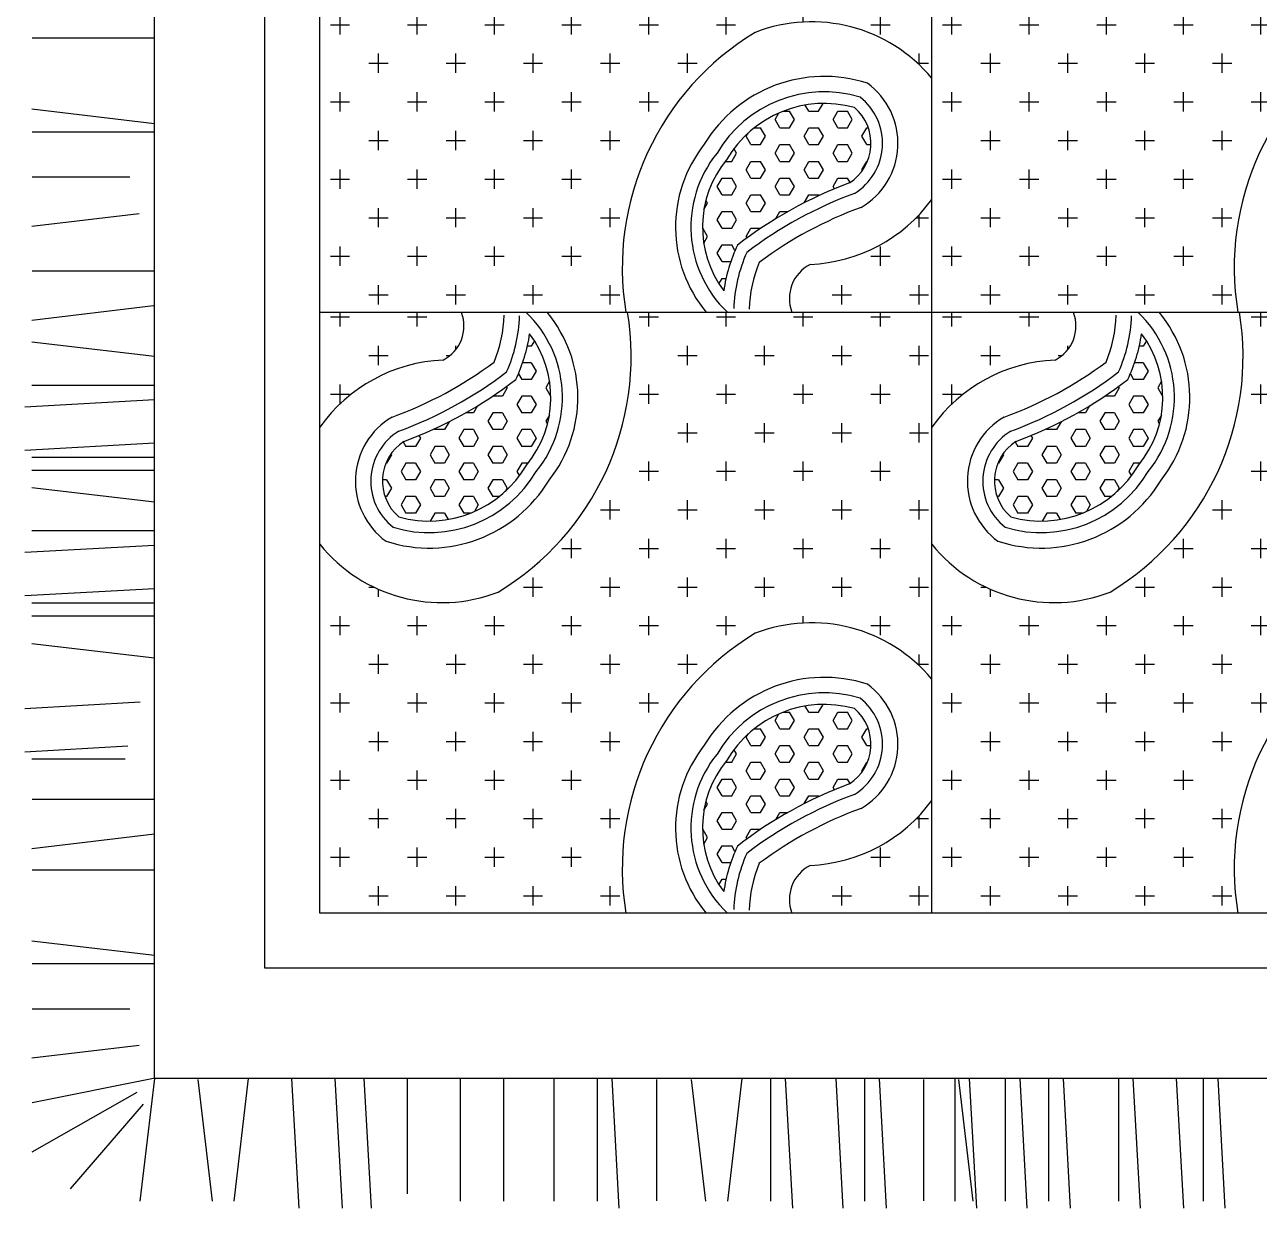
# Model space of a CAD drawing. Header units: millimetres. Extents: x -37 to 8970, y -2 to 4773.
# Drawn here: x 5106 to 5977, y 38 to 873 of the extents above; entities that cross this region are included whole.
import ezdxf

# ---------------------------------------------------------------- set-up
doc = ezdxf.new("R2010")
doc.units = ezdxf.units.MM
pattern_1 = [(0, (-59697.35989792034, 11840.76346141407), (27.21599999564351, 27.21599999997524), [13.60799999782176, -40.82399999346526]), (90, (-59690.55589826539, 11833.95946140988), (-27.2159999956435, 27.21599999997524), [13.60799999998762, -40.82399999996287])]
pattern_2 = [(0, (-59265.86243675783, 11840.76346141407), (27.21599999564351, 27.21599999997524), [13.60799999782176, -40.82399999346526]), (90, (-59259.05843710288, 11833.95946140988), (-27.2159999956435, 27.21599999997524), [13.60799999998762, -40.82399999996287])]
pattern_3 = [(0, (-59265.86243675783, 11416.97131177531), (27.21599999564351, 27.21599999997524), [13.60799999782176, -40.82399999346526]), (90, (-59259.05843710288, 11410.16731177112), (-27.2159999956435, 27.21599999997524), [13.60799999998762, -40.82399999996287])]
pattern_4 = [(0, (-59697.35989792034, 11416.97131177531), (27.21599999564351, 27.21599999997524), [13.60799999782176, -40.82399999346526]), (90, (-59690.55589826539, 11410.16731177112), (-27.2159999956435, 27.21599999997524), [13.60799999998762, -40.82399999996287])]

msp = doc.modelspace()

# ---------------------------------------------------------------- hatches: boundary and pattern name
at = {"true_color": 0x000000}
h = msp.add_hatch(dxfattribs=at)
h.set_pattern_fill('CROSS', color=18, scale=5443.200000000001, style=0)
h.set_pattern_definition(pattern_1)
edge = h.paths.add_edge_path()
edge.add_ellipse((5672.330264209364, 679.6651361382553), major_axis=(19.08255166762391, 19.08255166762389), ratio=0.9999999999987329, start_angle=72.0088147940936, end_angle=156.0408936732132)
edge.add_line((5647.142822130178, 669.975951301212), (5745.785182083551, 669.975951301212))
edge.add_line((5745.785182549213, 669.975951301212), (5745.785182549213, 749.4611105521196))
edge.add_ellipse((5655.238980634664, 815.9268901672201), major_axis=(-79.42390844596804, 79.42390844596795), ratio=0.9999999999994754, start_angle=137.4675267245842, end_angle=188.7193292572298, ccw=False)
edge = h.paths.add_edge_path()
edge.add_ellipse((5388.911470046793, 1084.078916102926), major_axis=(19.08255166761849, 19.08255166761849), ratio=0.9999999999998167, start_angle=252.008814794049, end_angle=336.0408936731822)
edge.add_line((5414.098912125979, 1093.768100939969), (5314.287720455382, 1093.768100939969))
edge.add_line((5314.287720455382, 1093.768100939969), (5314.287720455382, 1012.660566879249))
edge.add_ellipse((5406.002753621493, 947.8171620739611), major_axis=(79.42390844601206, 79.42390844601205), ratio=0.9999999999987875, start_angle=47.46752672463367, end_angle=99.73932425361909, ccw=False)
h = msp.add_hatch(dxfattribs=at)
h.set_pattern_fill('CROSS', color=18, scale=5443.200000000001, style=0)
h.set_pattern_definition(pattern_1)
edge = h.paths.add_edge_path()
edge.add_ellipse((5400.218656493877, 999.0841105918387), major_axis=(-77.86042222037432, 77.8604222203743), ratio=0.9999999999999212, start_angle=83.70269937392152, end_angle=156.15831395651, ccw=False)
edge.add_line((5314.287720455382, 930.2338021679768), (5314.287720455382, 669.975951301212))
edge.add_line((5314.287720455382, 669.975951301212), (5530.036451036636, 669.975951301212))
edge.add_ellipse((5721.542421004329, 701.2216473103488), major_axis=(137.2057392090595, 137.2057392090595), ratio=0.9999999999996765, start_angle=76.11254425538601, end_angle=144.2666029541218, ccw=False)
edge.add_ellipse((5661.02307776228, 764.6599416493425), major_axis=(-77.8604222204463, 77.8604222204463), ratio=0.9999999999998426, start_angle=264.6653293284162, end_angle=336.1583139564981, ccw=False)
edge.add_line((5745.785182549213, 834.9441959744306), (5745.785182549213, 1093.768100939969))
edge.add_line((5745.785182549213, 1093.768100939969), (5531.205283685182, 1093.768100939969))
edge.add_ellipse((5339.69931418315, 1062.522404930832), major_axis=(137.2057392089933, 137.2057392089932), ratio=0.9999999999997106, start_angle=256.11254425536197, end_angle=324.2666029541279, ccw=False)
h = msp.add_hatch(dxfattribs=at)
h.set_pattern_fill('CROSS', color=18, scale=5443.200000000001, style=0)
h.set_pattern_definition(pattern_2)
edge = h.paths.add_edge_path()
edge.add_ellipse((6103.827726303194, 679.6651361382553), major_axis=(19.08255166765577, 19.08255166765576), ratio=0.9999999999987288, start_angle=72.00881479409367, end_angle=156.0408936731299)
edge.add_line((6078.640283292685, 669.975951301212), (6177.282643246059, 669.975951301212))
edge.add_line((6177.28264371172, 669.975951301212), (6177.28264371172, 749.4611105521196))
edge.add_ellipse((6086.736441797171, 815.9268901672201), major_axis=(79.42390844600413, 79.42390844600405), ratio=0.999999999998721, start_angle=227.4675267246357, end_angle=278.7193292571814, ccw=False)
edge = h.paths.add_edge_path()
edge.add_ellipse((5820.408932140623, 1084.078916102926), major_axis=(19.08255166765036, 19.08255166765034), ratio=0.9999999999998128, start_angle=252.0088147940491, end_angle=336.0408936730989)
edge.add_line((5845.596374219809, 1093.768100939969), (5745.785182549213, 1093.768100939969))
edge.add_line((5745.785182549213, 1093.768100939969), (5745.785182549213, 1012.660566879249))
edge.add_ellipse((5837.500215715323, 947.8171620739611), major_axis=(-79.42390844595927, 79.42390844595926), ratio=0.999999999998808, start_angle=-42.53247327537929, end_angle=9.739324253619316, ccw=False)
h = msp.add_hatch(dxfattribs=at)
h.set_pattern_fill('CROSS', color=18, scale=5443.200000000001, style=0)
h.set_pattern_definition(pattern_2)
edge = h.paths.add_edge_path()
edge.add_ellipse((5831.716117656384, 999.0841105918387), major_axis=(-77.86042222038215, 77.86042222038213), ratio=0.9999999999995797, start_angle=83.70269937391248, end_angle=156.1583139565079, ccw=False)
edge.add_line((5745.785182549213, 930.2338021679768), (5745.785182549213, 669.975951301212))
edge.add_line((5745.785182549213, 669.975951301212), (5961.533913130466, 669.975951301212))
edge.add_ellipse((6153.039882166837, 701.2216473103488), major_axis=(137.2057392089932, 137.2057392089932), ratio=0.9999999999999164, start_angle=76.112544255351, end_angle=144.2666029541255, ccw=False)
edge.add_ellipse((6092.52053985611, 764.6599416493425), major_axis=(-77.86042222039532, 77.86042222039531), ratio=0.9999999999996871, start_angle=264.66532932844234, end_angle=336.1583139564999, ccw=False)
edge.add_line((6177.28264371172, 834.9441959744306), (6177.28264371172, 1093.768100939969))
edge.add_line((6177.28264371172, 1093.768100939969), (5962.702744847689, 1093.768100939969))
edge.add_ellipse((5771.196775345657, 1062.522404930832), major_axis=(137.205739209042, 137.205739209042), ratio=0.9999999999997389, start_angle=256.1125442553892, end_angle=324.26660295412347, ccw=False)
h = msp.add_hatch(dxfattribs=at)
h.set_pattern_fill('HEX', color=18, scale=2721.6, style=0)
h.set_pattern_definition([(0, (-10772.56905359909, 3628.298707293625), (0, 11.78487369762128), [6.803999998910878, -13.60799999782176]), (119.9999999960512, (-10772.56905359909, 3628.298707293625), (-10.20600000090668, -5.892436848810637), [6.80399999972302, -13.60799999944604]), (60.00000000394876, (-10765.76505394414, 3628.298707293625), (-10.20600000090668, 5.89243684881064), [6.803999999723077, -13.60799999944615])])
edge = h.paths.add_edge_path()
edge.add_ellipse((5711.268418675814, 668.8974994339967), major_axis=(-80.19071883183615, 80.19071883183614), ratio=0.9999999999979527, start_angle=19.705949573898124, end_angle=36.7534955249684, ccw=False)
edge.add_ellipse((5790.942539668236, 481.9294969074415), major_axis=(-210.5037683196673, 210.5037683196672), ratio=0.9999999999957273, start_angle=335.299719089184, end_angle=352.7385221895197, ccw=False)
edge.add_ellipse((5669.544003179823, 789.0899988578619), major_axis=(23.55457824993044, 23.55457824993043), ratio=0.9999999999993258, start_angle=257.9498139319026, end_angle=364.0990009943431)
edge.add_ellipse((5669.91847867385, 737.6275286532925), major_axis=(-56.27287237187638, 56.27287237187635), ratio=0.9999999999998996, start_angle=-60.62618546211879, end_angle=14.91173731817853)
edge.add_ellipse((5658.965540325795, 730.0518985593678), major_axis=(-52.94673496114435, 52.94673496114434), ratio=0.9999999999996086, start_angle=5.654108879235095, end_angle=81.83299816689168)
h = msp.add_hatch(dxfattribs=at)
h.set_pattern_fill('CROSS', color=18, scale=5443.200000000001, style=0)
h.set_pattern_definition(pattern_4)
edge = h.paths.add_edge_path()
edge.add_ellipse((5672.330264209364, 255.8729864994982), major_axis=(19.08255166762444, 19.08255166762444), ratio=0.9999999999992764, start_angle=72.00881479405813, end_angle=156.0408936731707)
edge.add_line((5647.142822130178, 246.1838016624549), (5745.785182083551, 246.1838016624549))
edge.add_line((5745.785182549213, 246.1838016624549), (5745.785182549213, 325.6689609133625))
edge.add_ellipse((5655.238980634664, 392.134740528463), major_axis=(-79.42390844597465, 79.42390844597463), ratio=0.9999999999996918, start_angle=137.4675267245904, end_angle=188.7193292572167, ccw=False)
edge = h.paths.add_edge_path()
edge.add_ellipse((5388.911470046793, 660.2867664641687), major_axis=(19.08255166761849, 19.08255166761849), ratio=0.9999999999998167, start_angle=252.008814794049, end_angle=336.0408936731822)
edge.add_line((5414.098912125979, 669.975951301212), (5314.287720455382, 669.975951301212))
edge.add_line((5314.287720455382, 669.975951301212), (5314.287720455382, 588.8684172404917))
edge.add_ellipse((5406.002753621493, 524.025012435204), major_axis=(79.42390844597132, 79.42390844597132), ratio=0.9999999999995035, start_angle=47.46752672461332, end_angle=99.7393242536146, ccw=False)
h = msp.add_hatch(dxfattribs=at)
h.set_pattern_fill('CROSS', color=18, scale=5443.200000000001, style=0)
h.set_pattern_definition(pattern_4)
edge = h.paths.add_edge_path()
edge.add_ellipse((5400.218656493877, 575.2919609530816), major_axis=(77.86042222041026, 77.86042222041024), ratio=0.9999999999993542, start_angle=173.7026993738703, end_angle=246.1583139564724, ccw=False)
edge.add_line((5314.287720455382, 506.4416525292197), (5314.287720455382, 246.1838016624549))
edge.add_line((5314.287720455382, 246.1838016624549), (5530.036451036636, 246.1838016624549))
edge.add_ellipse((5721.542421004329, 277.4294976715917), major_axis=(137.2057392090395, 137.2057392090395), ratio=0.9999999999998628, start_angle=76.11254425538351, end_angle=144.2666029541189, ccw=False)
edge.add_ellipse((5661.02307776228, 340.8677920105854), major_axis=(-77.8604222204463, 77.8604222204463), ratio=0.9999999999998426, start_angle=264.6653293284162, end_angle=336.1583139564981, ccw=False)
edge.add_line((5745.785182549213, 411.1520463356735), (5745.785182549213, 669.975951301212))
edge.add_line((5745.785182549213, 669.975951301212), (5531.205283685182, 669.975951301212))
edge.add_ellipse((5339.69931418315, 638.7302552338676), major_axis=(137.2057392089904, 137.2057392089904), ratio=0.999999999999835, start_angle=256.11254425535617, end_angle=324.26660295412336, ccw=False)
h = msp.add_hatch(dxfattribs=at)
h.set_pattern_fill('CROSS', color=18, scale=5443.200000000001, style=0)
h.set_pattern_definition(pattern_3)
edge = h.paths.add_edge_path()
edge.add_ellipse((6103.827726303194, 255.8729864994982), major_axis=(19.08255166765632, 19.0825516676563), ratio=0.9999999999992725, start_angle=72.00881479405818, end_angle=156.0408936730874)
edge.add_line((6078.640283292685, 246.1838016624549), (6177.282643246059, 246.1838016624549))
edge.add_line((6177.28264371172, 246.1838016624549), (6177.28264371172, 325.6689609133625))
edge.add_ellipse((6086.736441797171, 392.134740528463), major_axis=(79.42390844596167, 79.42390844596166), ratio=0.9999999999994562, start_angle=227.4675267246147, end_angle=278.7193292571765, ccw=False)
edge = h.paths.add_edge_path()
edge.add_ellipse((5820.408932140623, 660.2867664641687), major_axis=(19.08255166765036, 19.08255166765034), ratio=0.9999999999998128, start_angle=252.0088147940491, end_angle=336.0408936730989)
edge.add_line((5845.596374219809, 669.975951301212), (5745.785182549213, 669.975951301212))
edge.add_line((5745.785182549213, 669.975951301212), (5745.785182549213, 588.8684172404917))
edge.add_ellipse((5837.500215715323, 524.025012435204), major_axis=(79.42390844600288, 79.42390844600287), ratio=0.9999999999991767, start_angle=47.46752672467818, end_angle=99.7393242536001, ccw=False)
h = msp.add_hatch(dxfattribs=at)
h.set_pattern_fill('CROSS', color=18, scale=5443.200000000001, style=0)
h.set_pattern_definition(pattern_3)
edge = h.paths.add_edge_path()
edge.add_ellipse((5831.716117656384, 575.2919609530816), major_axis=(-77.86042222037463, 77.86042222037463), ratio=0.9999999999995507, start_angle=83.70269937390162, end_angle=156.1583139565073, ccw=False)
edge.add_line((5745.785182549213, 506.4416525292197), (5745.785182549213, 246.1838016624549))
edge.add_line((5745.785182549213, 246.1838016624549), (5961.533913130466, 246.1838016624549))
edge.add_ellipse((6153.039882166837, 277.4294976715917), major_axis=(137.2057392089879, 137.2057392089879), ratio=0.9999999999999593, start_angle=76.11254425535037, end_angle=144.2666029541188, ccw=False)
edge.add_ellipse((6092.52053985611, 340.8677920105854), major_axis=(-77.86042222039532, 77.86042222039531), ratio=0.9999999999996871, start_angle=264.66532932844234, end_angle=336.1583139564999, ccw=False)
edge.add_line((6177.28264371172, 411.1520463356735), (6177.28264371172, 669.975951301212))
edge.add_line((6177.28264371172, 669.975951301212), (5962.702744847689, 669.975951301212))
edge.add_ellipse((5771.196775345657, 638.7302552338676), major_axis=(137.2057392090395, 137.2057392090395), ratio=0.9999999999998628, start_angle=256.1125442553834, end_angle=324.2666029541189, ccw=False)
h = msp.add_hatch(dxfattribs=at)
h.set_pattern_fill('HEX', color=18, scale=2721.6, style=0)
h.set_pattern_definition([(180, (21833.81078878656, -2288.3468046912), (0, -11.78487369762128), [6.803999998910878, -13.60799999782176]), (299.9999999960512, (21833.81078878656, -2288.3468046912), (10.20600000090668, 5.892436848810637), [6.803999999723079, -13.60799999944616]), (240.0000000039487, (21827.00678913161, -2288.3468046912), (10.20600000090668, -5.89243684881064), [6.803999999723074, -13.60799999944615])])
edge = h.paths.add_edge_path()
edge.add_ellipse((5349.973316511665, 671.0544031684274), major_axis=(-80.19071883178506, 80.19071883178505), ratio=0.999999999996208, start_angle=199.7059495739298, end_angle=216.7534955250164, ccw=False)
edge.add_ellipse((5270.299195519243, 858.0224056949826), major_axis=(-210.5037683196812, 210.503768319681), ratio=0.9999999999974656, start_angle=155.29971908922, end_angle=172.7385221895322, ccw=False)
edge.add_ellipse((5391.697732007657, 550.8619036863545), major_axis=(23.55457824993057, 23.55457824993057), ratio=0.9999999999993383, start_angle=77.94981393190244, end_angle=184.099000994343)
edge.add_ellipse((5391.32325651363, 602.3243739491315), major_axis=(-56.27287237188391, 56.2728723718839), ratio=0.9999999999998602, start_angle=119.3738145378855, end_angle=194.9117373181791)
edge.add_ellipse((5402.276193930362, 609.9000040430562), major_axis=(52.94673496113539, 52.94673496113538), ratio=0.99999999999993, start_angle=275.6541088792487, end_angle=351.8329981669047)
h = msp.add_hatch(dxfattribs=at)
h.set_pattern_fill('HEX', color=18, scale=2721.6, style=0)
h.set_pattern_definition([(180, (22265.30824994907, -2288.3468046912), (0, -11.78487369762128), [6.803999998910878, -13.60799999782176]), (299.9999999960512, (22265.30824994907, -2288.3468046912), (10.20600000090668, 5.892436848810637), [6.803999999723079, -13.60799999944616]), (240.0000000039487, (22258.50425029412, -2288.3468046912), (10.20600000090668, -5.89243684881064), [6.803999999723074, -13.60799999944615])])
edge = h.paths.add_edge_path()
edge.add_ellipse((5781.470777674172, 671.0544031684274), major_axis=(-80.19071883150487, 80.19071883150485), ratio=0.9999999999841219, start_angle=199.7059495741995, end_angle=216.753495525395, ccw=False)
edge.add_ellipse((5701.79665668175, 858.0224056949826), major_axis=(-210.5037683196812, 210.503768319681), ratio=0.9999999999974656, start_angle=155.29971908922, end_angle=172.7385221895322, ccw=False)
edge.add_ellipse((5823.195193170164, 550.8619036863545), major_axis=(23.55457824987657, 23.55457824987655), ratio=0.99999999999943, start_angle=77.94981393174383, end_angle=184.0990009944846)
edge.add_ellipse((5822.820717676137, 602.3243739491315), major_axis=(-56.2728723718744, 56.27287237187436), ratio=0.99999999999925, start_angle=119.373814537941, end_angle=194.9117373182048)
edge.add_ellipse((5833.773655092869, 609.9000040430562), major_axis=(-52.94673496108881, 52.94673496108871), ratio=0.9999999999996024, start_angle=185.6541088791822, end_angle=261.8329981669418)
h = msp.add_hatch(dxfattribs=at)
h.set_pattern_fill('HEX', color=18, scale=2721.6, style=0)
h.set_pattern_definition([(0, (-10772.56905359909, 3204.506557654868), (0, 11.78487369762128), [6.803999998910878, -13.60799999782176]), (119.9999999960512, (-10772.56905359909, 3204.506557654868), (-10.20600000090668, -5.892436848810637), [6.803999999723018, -13.60799999944604]), (60.00000000394876, (-10765.76505394414, 3204.506557654868), (-10.20600000090668, 5.89243684881064), [6.803999999723077, -13.60799999944615])])
edge = h.paths.add_edge_path()
edge.add_ellipse((5711.268418675814, 245.1053497952396), major_axis=(-80.19071883183615, 80.19071883183614), ratio=0.9999999999979527, start_angle=19.705949573898124, end_angle=36.7534955249684, ccw=False)
edge.add_ellipse((5790.942539668236, 58.13734721047672), major_axis=(-210.5037683196673, 210.5037683196672), ratio=0.9999999999957273, start_angle=335.299719089184, end_angle=352.7385221895197, ccw=False)
edge.add_ellipse((5669.544003179823, 365.2978492191048), major_axis=(23.55457824994445, 23.55457824994444), ratio=0.9999999999986203, start_angle=257.9498139319108, end_angle=364.0990009943767)
edge.add_ellipse((5669.91847867385, 313.8353789563278), major_axis=(56.27287237188594, 56.27287237188594), ratio=0.9999999999995424, start_angle=29.37381453789487, end_angle=104.9117373181876)
edge.add_ellipse((5658.965540325795, 306.2597488624031), major_axis=(-52.9467349611442, 52.94673496114417), ratio=0.9999999999996073, start_angle=5.654108879235108, end_angle=81.83299816689168)

# ---------------------------------------------------------------- linework, layer by layer
at = {"color": 18, "true_color": 0x000000}
for p, q in [((5197.647720782612, 129.5438016404385), (5197.647720782612, 1634.200250600743)), ((5275.407720564459, 207.3038016551161), (5275.407720564459, 1556.440250586065)), ((5314.287720455382, 246.1838016624549), (5314.287720455382, 1517.560250578726)), ((5745.785182549213, 246.1838016624549), (5745.785182549213, 1517.560250578726)), ((5197.647720782612, 863.1573901966201), (5111.40523592249, 863.1573901966201)), ((5197.647720782612, 802.9494093370611), (5111.25595608965, 813.1357937690789)), ((5197.647720782612, 796.952472055609), (5111.40523592249, 796.952472055609)), ((5180.207226632689, 765.1745233324343), (5111.40523592249, 765.1745233324343)), ((5186.976857690666, 739.4284937635982), (5111.25595608965, 730.4325034365045)), ((5196.941235309992, 698.9696051914232), (5111.40523592249, 698.9696051914232)), ((5196.941235309992, 674.4073893514449), (5111.25595608965, 664.2275852954933)), ((5314.287720455382, 669.975951301212), (6608.780104874228, 669.975951301212)), ((5197.647720782612, 638.7616243318641), (5111.25595608965, 648.948008763882)), ((5197.647720782612, 618.3954359603101), (5111.25595608965, 618.3954359603101)), ((5197.647720782612, 608.2090515282923), (5106.174604243193, 603.1158593704911)), ((5197.647720782612, 577.6564787247205), (5106.174604243193, 572.5632865669193)), ((5197.647720782612, 567.4700943509104), (5111.25595608965, 567.4700943509104)), ((5197.647720782612, 558.3241025323966), (5111.25595608965, 558.3241025323966)), ((5197.647720782612, 536.076002159434), (5111.25595608965, 546.2623865332441)), ((5197.647720782612, 515.7098137296723), (5111.25595608965, 515.7098137296723)), ((5197.647720782612, 505.5234293558622), (5106.174604243193, 500.4302371398533)), ((5197.647720782612, 474.9708565522903), (5106.174604243193, 469.8776643362814)), ((5197.647720782612, 464.7844721784802), (5111.25595608965, 464.7844721784802)), ((5197.647720782612, 455.6384803599665), (5111.25595608965, 455.6384803599665)), ((5197.647720782612, 426.028606760128), (5111.25595608965, 436.2149911339382)), ((5187.554047650252, 394.9140216445537), (5106.174604243193, 390.3828417405473)), ((5178.902445568297, 363.8797305629575), (5106.174604243193, 359.8302689369755)), ((5177.080580240641, 354.7370767791742), (5111.25595608965, 354.7370767791742)), ((5197.647720782612, 326.3426442153739), (5111.40523592249, 326.3426442153739)), ((5197.647720782612, 301.8643620179953), (5111.25595608965, 291.600624319444)), ((5197.647720782612, 276.59850123925), (5111.40523592249, 276.59850123925)), ((6608.780104874228, 246.1838016624549), (5314.287720455382, 246.1838016624549)), ((5197.647720782612, 216.390520379691), (5111.25595608965, 226.5769047535011)), ((5197.647720782612, 210.3935830982389), (5111.40523592249, 210.3935830982389)), ((6647.660104765151, 207.3038016551161), (5275.407720564459, 207.3038016551161)), ((5180.207226632689, 178.6156343750642), (5111.40523592249, 178.6156343750642)), ((5186.976857690666, 152.8696047480205), (5111.25595608965, 143.8736144791344)), ((5196.941235309992, 129.5438016404385), (5111.40523592249, 112.4107162340531)), ((5197.647720782612, 129.5438016404385), (5187.461336350594, 43.15203718030693)), ((6725.420105478321, 129.5438016404385), (5197.647720782612, 129.5438016404385)), ((5228.206874078665, 128.8373165170649), (5238.386677785371, 43.15203718030693)), ((5263.852639331077, 129.5438016404385), (5253.666254899059, 43.15203718030693)), ((5294.405211901818, 129.5438016404385), (5299.498403652166, 38.07068521743508)), ((5324.957784472559, 129.5438016404385), (5330.050977154229, 38.07068521743508)), ((5345.330553336595, 129.5438016404385), (5350.423745086942, 38.07068521743508)), ((5375.883125907336, 129.5438016404385), (5375.883125907336, 48.23338914317878)), ((5413.170389107023, 129.5438016404385), (5413.170389107023, 43.15203718030693)), ((5443.722962609087, 129.5438016404385), (5443.722962609087, 43.15203718030693)), ((5479.368726930175, 129.5438016404385), (5479.368726930175, 43.15203718030693)), ((5509.921300432239, 129.5438016404385), (5509.921300432239, 43.15203718030693)), ((5520.107684864257, 129.5438016404385), (5525.200876614605, 38.07068521743508)), ((5551.570582410846, 128.8373165170649), (5551.570582410846, 43.30131654748561)), ((5576.132798774694, 128.8373165170649), (5586.312602481399, 43.15203718030693)), ((5611.778564027105, 129.5438016404385), (5601.592179595087, 43.15203718030693)), ((5632.144752165828, 129.5438016404385), (5632.144752165828, 43.15203718030693)), ((5642.331136597846, 129.5438016404385), (5647.424328348194, 38.07068521743508)), ((5677.976901850257, 129.5438016404385), (5683.070093600605, 38.07068521743508)), ((5698.343089988981, 129.5438016404385), (5698.343089988981, 43.15203718030693)), ((5708.529474420999, 129.5438016404385), (5713.622666171346, 38.07068521743508)), ((5739.992371967588, 128.8373165170649), (5739.992371967588, 43.30131654748561)), ((5761.89508775488, 129.5438016404385), (5761.89508775488, 43.15203718030693)), ((5764.554588331435, 128.8373165170649), (5774.734392038141, 43.15203718030693)), ((5772.081472186897, 129.5438016404385), (5777.174664868568, 38.07068521743508)), ((5797.540853007291, 129.5438016404385), (5797.540853007291, 43.15203718030693)), ((5807.727237439309, 129.5438016404385), (5812.820430120979, 38.07068521743508)), ((5828.093425578032, 129.5438016404385), (5828.093425578032, 43.15203718030693)), ((5838.27981001005, 129.5438016404385), (5843.37300269172, 38.07068521743508)), ((5877.359962298129, 129.5438016404385), (5877.359962298129, 43.15203718030693)), ((5887.546346730147, 129.5438016404385), (5892.639539411817, 38.07068521743508)), ((5918.098919300888, 129.5438016404385), (5923.192111982558, 38.07068521743508)), ((5937.141941136275, 129.5438016404385), (5937.141941136275, 43.15203718030693)), ((5947.328325568293, 129.5438016404385), (5952.421518249963, 38.07068521743508)), ((5185.165183825944, 119.6245079499656), (5111.25595608965, 77.66869633812325)), ((5189.629001750205, 111.597811150177), (5138.295270709847, 51.8432819389725))]:
    msp.add_line(p, q, dxfattribs=at)
for centre, major_axis, ratio, start_param, end_param in [((5661.02307776228, 764.6599416493425), (-77.86042222044631, 77.86042222044631), 0.9999999999998421, 4.619281412655976, 5.867069386493698), ((5721.542421004329, 701.2216473103488), (137.2057392090595, 137.2057392090595), 0.9999999999996766, 1.32841449932638, 2.517927222216803), ((6153.039882166837, 701.2216473103488), (137.2057392089934, 137.2057392089934), 0.9999999999999155, 1.32841449932577, 2.517927222216868), ((5669.91847867385, 737.6275286532925), (69.74410508051032, 69.74410508051032), 0.9999999999999558, 0.4721991507653179, 1.815473409236197), ((5669.91847867385, 737.6275286532925), (62.04625781844705, 62.04625781844705), 0.999999999999926, 0.4925120446259726, 1.823534800781735), ((5669.544003179823, 789.0899988578619), (-37.02581095857394, 37.02581095857394), 0.9999999999999437, 2.885797608690059, 4.869803131575937), ((5669.91847867385, 737.6275286532925), (-56.27287237187635, 56.27287237187635), 0.9999999999998996, -1.058126549238693, 0.2602589133947246), ((5669.544003179823, 789.0899988578619), (-29.32796369649019, 29.32796369649019), 0.9999999999997783, 2.908123814018928, 4.829251120615476), ((5669.544003179823, 789.0899988578619), (23.55457824993043, 23.55457824993043), 0.9999999999993258, 4.50207355801844, 6.354726370573395), ((5658.965540325795, 730.0518985593678), (66.41796766974893, 66.41796766974893), 0.9999999999995403, 1.68594028305372, 3.050156181061183), ((5658.965540325795, 730.0518985593678), (-58.72012040772883, 58.72012040772883), 0.9999999999997462, 0.1066524363164238, 1.594161041970259), ((5658.965540325795, 730.0518985593678), (-52.94673496114436, 52.94673496114436), 0.9999999999996083, 0.09868281620889885, 1.428255254790744), ((5790.942539668236, 481.9294969074415), (-210.5037683196673, 210.5037683196673), 0.9999999999957292, -0.4311012280612425, -0.1267366963533902), ((5790.942539668236, 481.9294969074415), (204.7303828731466, 204.7303828731466), 0.9999999999999182, 1.136763779709591, 1.437208109081263), ((5655.238980634664, 815.9268901672201), (79.42390844597806, 79.42390844597806), 0.9999999999996665, 3.970057282713585, 4.864569984488888), ((5790.942539668236, 481.9294969074415), (-197.0325356110784, 197.0325356110784), 0.9999999999986363, -0.4376955668301028, -0.1436800513181948), ((5711.268418675814, 668.8974994339967), (-80.19071883183612, 80.19071883183612), 0.9999999999979524, 0.3439337022964952, 0.6414695085277011), ((5711.268418675814, 668.8974994339967), (-74.41733338539413, 74.41733338539413), 0.9999999999998403, 0.3623462668734057, 0.7511422456702448), ((5711.268418675814, 668.8974994339967), (66.71948612377275, 66.71948612377275), 0.9999999999932039, 1.961908624156728, 2.321938572460835), ((5672.330264209364, 679.6651361382553), (19.0825516676239, 19.0825516676239), 0.9999999999987327, 1.256790908615736, 2.72342736235196), ((5388.911470046793, 660.2867664641687), (19.08255166762444, 19.08255166762444), 0.9999999999992764, 4.39838356220491, 5.865020015941011), ((5349.973316511665, 671.0544031684274), (66.7194861236863, 66.7194861236863), 0.9999999999940014, 5.103501277746801, 5.463531226051026), ((5339.69931418315, 638.7302552338676), (137.2057392089905, 137.2057392089905), 0.9999999999998346, 4.470007152915655, 5.659519875806623), ((5349.973316511665, 671.0544031684274), (-74.41733338512361, 74.41733338512361), 0.9999999999961291, 3.503938920463057, 3.892734899261112), ((5402.276193930362, 609.9000040430562), (-58.72012040772743, 58.72012040772743), 0.9999999999995378, 3.248245089906239, 4.735753695559821), ((5402.276193930362, 609.9000040430562), (66.41796766980303, 66.41796766980303), 0.999999999999353, 4.827532936644442, 6.191748834650216), ((5820.408932140623, 660.2867664641687), (19.0825516676563, 19.0825516676563), 0.9999999999992729, 4.398383562204911, 5.865020015939558), ((5781.470777674172, 671.0544031684274), (-66.7194861230908, 66.7194861230908), 0.9999999999955127, 3.532704950956045, 3.89273489926136), ((5771.196775345657, 638.7302552338676), (137.2057392090394, 137.2057392090394), 0.9999999999998632, 4.47000715291613, 5.659519875806546), ((5781.470777674172, 671.0544031684274), (-74.41733338512361, 74.41733338512361), 0.9999999999961291, 3.503938920463057, 3.892734899261112), ((5833.773655092869, 609.9000040430562), (58.72012040765993, 58.72012040765993), 0.9999999999999956, 4.819041416700516, 6.306550022355906), ((5833.773655092869, 609.9000040430562), (-66.41796766976444, 66.41796766976445), 0.9999999999993877, 3.256736609849461, 4.620952507855954), ((5349.973316511665, 671.0544031684274), (-80.190718831785, 80.19071883178502), 0.9999999999962078, 3.485526355886842, 3.78306216211833), ((5402.276193930362, 609.9000040430562), (52.94673496113537, 52.94673496113536), 0.9999999999999302, 4.811071796593825, 6.14064423517566), ((5781.470777674172, 671.0544031684274), (-80.19071883150488, 80.19071883150488), 0.9999999999841219, 3.485526355891549, 3.783062162124939), ((5833.773655092869, 609.9000040430562), (-52.94673496108879, 52.94673496108879), 0.9999999999996025, 3.240275469797769, 4.569847908381412), ((5406.002753621493, 524.025012435204), (79.4239084459939, 79.4239084459939), 0.9999999999992956, 0.8284646291230054, 1.740779601939577), ((5837.500215715323, 524.025012435204), (79.4239084459939, 79.4239084459939), 0.9999999999992956, 0.8284646291230054, 1.740779601939577), ((5270.299195519243, 858.0224056949826), (-197.0325356110343, 197.0325356110343), 0.9999999999972591, 2.703897086759161, 2.997912602271462), ((5270.299195519243, 858.0224056949826), (-204.7303828730316, 204.7303828730316), 0.9999999999972622, 2.707560106503928, 3.008004435876016), ((5701.79665668175, 858.0224056949826), (-197.0325356109792, 197.0325356109792), 0.9999999999973009, 2.70389708675931, 2.997912602271702), ((5701.79665668175, 858.0224056949826), (-204.7303828730864, 204.7303828730864), 0.9999999999972213, 2.707560106503782, 3.008004435875782), ((5270.299195519243, 858.0224056949826), (-210.5037683196809, 210.5037683196809), 0.9999999999974669, 2.710491425529178, 3.01485595723662), ((5701.79665668175, 858.0224056949826), (-210.5037683196809, 210.5037683196809), 0.9999999999974669, 2.710491425529178, 3.01485595723662), ((5391.697732007657, 550.8619036863545), (37.02581095857437, 37.02581095857437), 0.9999999999995989, 1.315001281895537, 3.299006804781111), ((5823.195193170164, 550.8619036863545), (37.02581095853791, 37.02581095853791), 0.9999999999999445, 1.315001281893654, 3.299006804782744), ((5391.697732007657, 550.8619036863545), (29.32796369649801, 29.32796369649801), 0.9999999999996306, 1.337327487224165, 3.258454793821056), ((5823.195193170164, 550.8619036863545), (-29.32796369647952, 29.32796369647952), 0.9999999999987016, -0.2334688395736926, 1.687658467027623), ((5391.697732007657, 550.8619036863545), (23.55457824993058, 23.55457824993058), 0.9999999999993376, 1.360480904428645, 3.213133716983601), ((5823.195193170164, 550.8619036863545), (23.55457824987656, 23.55457824987656), 0.99999999999943, 1.360480904425876, 3.213133716986071), ((5391.32325651363, 602.3243739491315), (62.04625781845281, 62.04625781845281), 0.999999999999951, 3.634104698215845, 4.965127454371534), ((5391.32325651363, 602.3243739491315), (-56.27287237188391, 56.27287237188391), 0.9999999999998602, 2.083466104351176, 3.401851566984528), ((5822.820717676137, 602.3243739491315), (-62.04625781845351, 62.04625781845351), 0.9999999999994574, 2.063308371421893, 3.394331127576781), ((5822.820717676137, 602.3243739491315), (-56.27287237187434, 56.27287237187434), 0.9999999999992502, 2.083466104352143, 3.401851566984976), ((5391.32325651363, 602.3243739491315), (-69.74410508051729, 69.74410508051729), 0.9999999999996045, 2.042995477560036, 3.386269736031196), ((5822.820717676137, 602.3243739491315), (-69.7441050805384, 69.7441050805384), 0.9999999999995636, 2.042995477560988, 3.386269736032013), ((5400.218656493877, 575.2919609530816), (77.86042222041027, 77.86042222041026), 0.9999999999993543, 3.03168402367593, 4.296273059698352), ((5831.716117656384, 575.2919609530816), (-77.86042222037463, 77.86042222037463), 0.9999999999995505, 1.460887696881579, 2.725476732904065), ((5661.02307776228, 340.8677920105854), (-77.86042222044631, 77.86042222044631), 0.9999999999998421, 4.619281412655976, 5.867069386493698), ((5721.542421004329, 277.4294976715917), (137.2057392090394, 137.2057392090394), 0.9999999999998632, 1.328414499326337, 2.517927222216752), ((6153.039882166837, 277.4294976715917), (137.2057392089879, 137.2057392089879), 0.9999999999999591, 1.32841449932576, 2.51792722221675), ((5669.91847867385, 313.8353789563278), (-69.74410508051729, 69.74410508051729), 0.9999999999996045, -1.098597176029757, 0.2446770824414037), ((5669.91847867385, 313.8353789563278), (62.04625781845281, 62.04625781845281), 0.999999999999951, 0.4925120446260519, 1.823534800781741), ((5669.544003179823, 365.2978492191048), (37.02581095857437, 37.02581095857437), 0.9999999999995989, 4.45659393548533, 6.440599458370905), ((5669.91847867385, 313.8353789563278), (56.2728723718859, 56.2728723718859), 0.9999999999995424, 0.5126697775564422, 1.831055240189779), ((5669.544003179823, 365.2978492191048), (29.32796369649801, 29.32796369649801), 0.9999999999996306, 4.478920140813957, 6.400047447410849), ((5669.544003179823, 365.2978492191048), (23.55457824994445, 23.55457824994445), 0.9999999999986208, 4.502073558018584, 6.354726370573982), ((5658.965540325795, 306.2597488624031), (66.41796766973505, 66.41796766973505), 0.9999999999997247, 1.685940283053741, 3.050156181060976), ((5658.965540325795, 306.2597488624031), (-58.72012040772743, 58.72012040772743), 0.9999999999995378, 0.1066524363164461, 1.594161041970028), ((5658.965540325795, 306.2597488624031), (-52.94673496114423, 52.94673496114423), 0.9999999999996071, 0.09868281620889907, 1.428255254790744), ((5790.942539668236, 58.13734721047672), (-210.5037683196673, 210.5037683196673), 0.9999999999957292, -0.4311012280612425, -0.1267366963533902), ((5790.942539668236, 58.13734721047672), (204.730382873436, 204.730382873436), 0.9999999999986365, 1.136763779710112, 1.437208109081433), ((5655.238980634664, 392.134740528463), (79.42390844600195, 79.42390844600195), 0.9999999999994499, 3.970057282713693, 4.864569984488661), ((5790.942539668236, 58.13734721047672), (-197.0325356110343, 197.0325356110343), 0.9999999999972591, -0.4376955668306313, -0.1436800513183314), ((5711.268418675814, 245.1053497952396), (-80.19071883183612, 80.19071883183612), 0.9999999999979524, 0.3439337022964952, 0.6414695085277011), ((5711.268418675814, 245.1053497952396), (74.41733338544941, 74.41733338544941), 0.9999999999997814, 1.933142593667941, 2.321938572464953), ((5711.268418675814, 245.1053497952396), (66.71948612377275, 66.71948612377275), 0.9999999999932039, 1.961908624156728, 2.321938572460835), ((5672.330264209364, 255.8729864994982), (19.08255166762444, 19.08255166762444), 0.9999999999992764, 1.256790908615117, 2.723427362351218)]:
    msp.add_ellipse(centre, major_axis=major_axis, ratio=ratio, start_param=start_param, end_param=end_param, dxfattribs=at)

doc.saveas('drawing.dxf')
